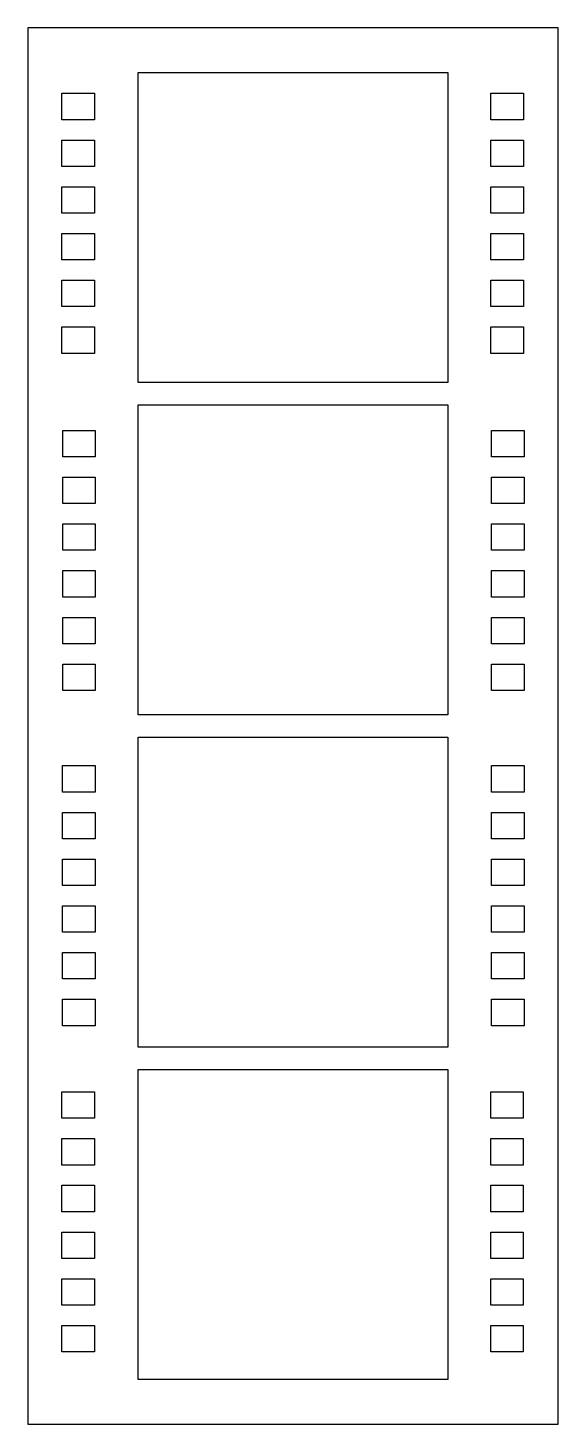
# Model space of a CAD drawing. Header units: centimetres. Extents: x -3.7 to 3.7, y -9.6 to 9.6.
import ezdxf

# ---------------------------------------------------------------- set-up
doc = ezdxf.new("R2010")
doc.units = ezdxf.units.CM
doc.header["$MEASUREMENT"] = 0
doc.layers.add('Camada 1', color=7, linetype='Continuous')

msp = doc.modelspace()

# ---------------------------------------------------------------- linework, layer by layer
at = {"layer": 'Camada 1'}
for points in [[(3.6639, -9.64184), (3.6639, -9.64184), (-3.6639, -9.64184), (-3.6639, -9.64184), (-3.6639, -9.64184), (-3.6639, -9.64184), (-3.6639, 9.64184), (-3.6639, 9.64184), (-3.6639, 9.64184), (-3.6639, 9.64184), (3.6639, 9.64184), (3.6639, 9.64184), (3.6639, 9.64184), (3.6639, 9.64184), (3.6639, -9.64184), (3.6639, -9.64184)], [(2.14048, 9.02478), (2.14048, 9.02478), (-2.14048, 9.02478), (-2.14048, 9.02478), (-2.14048, 9.02478), (-2.14048, 9.02478), (-2.14048, 4.7438), (-2.14048, 4.7438), (-2.14048, 4.7438), (-2.14048, 4.7438), (2.14048, 4.74379), (2.14048, 4.74379), (2.14048, 4.74379), (2.14048, 4.74379), (2.14048, 9.02478), (2.14048, 9.02478)], [(-2.74264, 8.73882), (-2.74264, 8.73882), (-3.19318, 8.73882), (-3.19318, 8.73882), (-3.19318, 8.73882), (-3.19318, 8.73882), (-3.19318, 8.37351), (-3.19318, 8.37351), (-3.19318, 8.37351), (-3.19318, 8.37351), (-2.74264, 8.37351), (-2.74264, 8.37351), (-2.74264, 8.37351), (-2.74264, 8.37351), (-2.74264, 8.73882), (-2.74264, 8.73882)], [(3.18569, 8.73882), (3.18569, 8.73882), (2.73516, 8.73882), (2.73516, 8.73882), (2.73516, 8.73882), (2.73516, 8.73882), (2.73516, 8.37351), (2.73516, 8.37351), (2.73516, 8.37351), (2.73516, 8.37351), (3.18569, 8.37351), (3.18569, 8.37351), (3.18569, 8.37351), (3.18569, 8.37351), (3.18569, 8.73882), (3.18569, 8.73882)], [(-2.74264, 8.09342), (-2.74264, 8.09342), (-3.19318, 8.09342), (-3.19318, 8.09342), (-3.19318, 8.09342), (-3.19318, 8.09342), (-3.19318, 7.72811), (-3.19318, 7.72811), (-3.19318, 7.72811), (-3.19318, 7.72811), (-2.74264, 7.72811), (-2.74264, 7.72811), (-2.74264, 7.72811), (-2.74264, 7.72811), (-2.74264, 8.09342), (-2.74264, 8.09342)], [(3.18569, 8.09342), (3.18569, 8.09342), (2.73516, 8.09342), (2.73516, 8.09342), (2.73516, 8.09342), (2.73516, 8.09342), (2.73516, 7.72811), (2.73516, 7.72811), (2.73516, 7.72811), (2.73516, 7.72811), (3.18569, 7.72811), (3.18569, 7.72811), (3.18569, 7.72811), (3.18569, 7.72811), (3.18569, 8.09342), (3.18569, 8.09342)], [(-2.74264, 7.44799), (-2.74264, 7.44799), (-3.19318, 7.44799), (-3.19318, 7.44799), (-3.19318, 7.44799), (-3.19318, 7.44799), (-3.19318, 7.08271), (-3.19318, 7.08271), (-3.19318, 7.08271), (-3.19318, 7.08271), (-2.74264, 7.08271), (-2.74264, 7.08271), (-2.74264, 7.08271), (-2.74264, 7.08271), (-2.74264, 7.44799), (-2.74264, 7.44799)], [(3.18569, 7.44799), (3.18569, 7.44799), (2.73516, 7.44799), (2.73516, 7.44799), (2.73516, 7.44799), (2.73516, 7.44799), (2.73516, 7.08271), (2.73516, 7.08271), (2.73516, 7.08271), (2.73516, 7.08271), (3.18569, 7.08271), (3.18569, 7.08271), (3.18569, 7.08271), (3.18569, 7.08271), (3.18569, 7.44799), (3.18569, 7.44799)], [(-2.74264, 6.8026), (-2.74264, 6.8026), (-3.19318, 6.8026), (-3.19318, 6.8026), (-3.19318, 6.8026), (-3.19318, 6.8026), (-3.19318, 6.43732), (-3.19318, 6.43732), (-3.19318, 6.43732), (-3.19318, 6.43732), (-2.74264, 6.43731), (-2.74264, 6.43731), (-2.74264, 6.43731), (-2.74264, 6.43731), (-2.74264, 6.8026), (-2.74264, 6.8026)], [(3.18569, 6.8026), (3.18569, 6.8026), (2.73516, 6.8026), (2.73516, 6.8026), (2.73516, 6.8026), (2.73516, 6.8026), (2.73516, 6.43732), (2.73516, 6.43732), (2.73516, 6.43732), (2.73516, 6.43732), (3.18569, 6.43731), (3.18569, 6.43731), (3.18569, 6.43731), (3.18569, 6.43731), (3.18569, 6.8026), (3.18569, 6.8026)], [(-2.74264, 6.1572), (-2.74264, 6.1572), (-3.19318, 6.1572), (-3.19318, 6.1572), (-3.19318, 6.1572), (-3.19318, 6.1572), (-3.19318, 5.79192), (-3.19318, 5.79192), (-3.19318, 5.79192), (-3.19318, 5.79192), (-2.74264, 5.79191), (-2.74264, 5.79191), (-2.74264, 5.79191), (-2.74264, 5.79191), (-2.74264, 6.1572), (-2.74264, 6.1572)], [(3.18569, 6.1572), (3.18569, 6.1572), (2.73516, 6.1572), (2.73516, 6.1572), (2.73516, 6.1572), (2.73516, 6.1572), (2.73516, 5.79192), (2.73516, 5.79192), (2.73516, 5.79192), (2.73516, 5.79192), (3.18569, 5.79191), (3.18569, 5.79191), (3.18569, 5.79191), (3.18569, 5.79191), (3.18569, 6.1572), (3.18569, 6.1572)], [(-2.74264, 5.5118), (-2.74264, 5.5118), (-3.19318, 5.5118), (-3.19318, 5.5118), (-3.19318, 5.5118), (-3.19318, 5.5118), (-3.19318, 5.14649), (-3.19318, 5.14649), (-3.19318, 5.14649), (-3.19318, 5.14649), (-2.74264, 5.14649), (-2.74264, 5.14649), (-2.74264, 5.14649), (-2.74264, 5.14649), (-2.74264, 5.5118), (-2.74264, 5.5118)], [(3.18569, 5.5118), (3.18569, 5.5118), (2.73516, 5.5118), (2.73516, 5.5118), (2.73516, 5.5118), (2.73516, 5.5118), (2.73516, 5.14649), (2.73516, 5.14649), (2.73516, 5.14649), (2.73516, 5.14649), (3.18569, 5.14649), (3.18569, 5.14649), (3.18569, 5.14649), (3.18569, 5.14649), (3.18569, 5.5118), (3.18569, 5.5118)], [(2.14048, 4.43524), (2.14048, 4.43524), (-2.14048, 4.43524), (-2.14048, 4.43524), (-2.14048, 4.43524), (-2.14048, 4.43524), (-2.14048, 0.15428), (-2.14048, 0.15428), (-2.14048, 0.15428), (-2.14048, 0.15428), (2.14048, 0.15428), (2.14048, 0.15428), (2.14048, 0.15428), (2.14048, 0.15428), (2.14048, 4.43524), (2.14048, 4.43524)], [(-2.73203, 4.08247), (-2.73203, 4.08247), (-3.18257, 4.08247), (-3.18257, 4.08247), (-3.18257, 4.08247), (-3.18257, 4.08247), (-3.18257, 3.71716), (-3.18257, 3.71716), (-3.18257, 3.71716), (-3.18257, 3.71716), (-2.73203, 3.71716), (-2.73203, 3.71716), (-2.73203, 3.71716), (-2.73203, 3.71716), (-2.73203, 4.08247), (-2.73203, 4.08247)], [(3.1963, 4.08247), (3.1963, 4.08247), (2.74577, 4.08247), (2.74577, 4.08247), (2.74577, 4.08247), (2.74577, 4.08247), (2.74577, 3.71716), (2.74577, 3.71716), (2.74577, 3.71716), (2.74577, 3.71716), (3.1963, 3.71716), (3.1963, 3.71716), (3.1963, 3.71716), (3.1963, 3.71716), (3.1963, 4.08247), (3.1963, 4.08247)], [(-2.73203, 3.43707), (-2.73203, 3.43707), (-3.18257, 3.43707), (-3.18257, 3.43707), (-3.18257, 3.43707), (-3.18257, 3.43707), (-3.18257, 3.07176), (-3.18257, 3.07176), (-3.18257, 3.07176), (-3.18257, 3.07176), (-2.73203, 3.07176), (-2.73203, 3.07176), (-2.73203, 3.07176), (-2.73203, 3.07176), (-2.73203, 3.43707), (-2.73203, 3.43707)], [(3.1963, 3.43707), (3.1963, 3.43707), (2.74577, 3.43707), (2.74577, 3.43707), (2.74577, 3.43707), (2.74577, 3.43707), (2.74577, 3.07176), (2.74577, 3.07176), (2.74577, 3.07176), (2.74577, 3.07176), (3.1963, 3.07176), (3.1963, 3.07176), (3.1963, 3.07176), (3.1963, 3.07176), (3.1963, 3.43707), (3.1963, 3.43707)], [(-2.73203, 2.79164), (-2.73203, 2.79164), (-3.18257, 2.79164), (-3.18257, 2.79164), (-3.18257, 2.79164), (-3.18257, 2.79164), (-3.18257, 2.42636), (-3.18257, 2.42636), (-3.18257, 2.42636), (-3.18257, 2.42636), (-2.73203, 2.42636), (-2.73203, 2.42636), (-2.73203, 2.42636), (-2.73203, 2.42636), (-2.73203, 2.79164), (-2.73203, 2.79164)], [(3.1963, 2.79164), (3.1963, 2.79164), (2.74577, 2.79164), (2.74577, 2.79164), (2.74577, 2.79164), (2.74577, 2.79164), (2.74577, 2.42636), (2.74577, 2.42636), (2.74577, 2.42636), (2.74577, 2.42636), (3.1963, 2.42636), (3.1963, 2.42636), (3.1963, 2.42636), (3.1963, 2.42636), (3.1963, 2.79164), (3.1963, 2.79164)], [(-2.73203, 2.14625), (-2.73203, 2.14625), (-3.18257, 2.14625), (-3.18257, 2.14625), (-3.18257, 2.14625), (-3.18257, 2.14625), (-3.18257, 1.78097), (-3.18257, 1.78097), (-3.18257, 1.78097), (-3.18257, 1.78097), (-2.73203, 1.78096), (-2.73203, 1.78096), (-2.73203, 1.78096), (-2.73203, 1.78096), (-2.73203, 2.14625), (-2.73203, 2.14625)], [(3.1963, 2.14625), (3.1963, 2.14625), (2.74577, 2.14625), (2.74577, 2.14625), (2.74577, 2.14625), (2.74577, 2.14625), (2.74577, 1.78097), (2.74577, 1.78097), (2.74577, 1.78097), (2.74577, 1.78097), (3.1963, 1.78096), (3.1963, 1.78096), (3.1963, 1.78096), (3.1963, 1.78096), (3.1963, 2.14625), (3.1963, 2.14625)], [(-2.73203, 1.50085), (-2.73203, 1.50085), (-3.18257, 1.50085), (-3.18257, 1.50085), (-3.18257, 1.50085), (-3.18257, 1.50085), (-3.18257, 1.13554), (-3.18257, 1.13554), (-3.18257, 1.13554), (-3.18257, 1.13554), (-2.73203, 1.13554), (-2.73203, 1.13554), (-2.73203, 1.13554), (-2.73203, 1.13554), (-2.73203, 1.50085), (-2.73203, 1.50085)], [(3.1963, 1.50085), (3.1963, 1.50085), (2.74577, 1.50085), (2.74577, 1.50085), (2.74577, 1.50085), (2.74577, 1.50085), (2.74577, 1.13554), (2.74577, 1.13554), (2.74577, 1.13554), (2.74577, 1.13554), (3.1963, 1.13554), (3.1963, 1.13554), (3.1963, 1.13554), (3.1963, 1.13554), (3.1963, 1.50085), (3.1963, 1.50085)], [(-2.73203, 0.85545), (-2.73203, 0.85545), (-3.18257, 0.85545), (-3.18257, 0.85545), (-3.18257, 0.85545), (-3.18257, 0.85545), (-3.18257, 0.49017), (-3.18257, 0.49017), (-3.18257, 0.49017), (-3.18257, 0.49017), (-2.73203, 0.49017), (-2.73203, 0.49017), (-2.73203, 0.49017), (-2.73203, 0.49017), (-2.73203, 0.85545), (-2.73203, 0.85545)], [(3.1963, 0.85545), (3.1963, 0.85545), (2.74577, 0.85545), (2.74577, 0.85545), (2.74577, 0.85545), (2.74577, 0.85545), (2.74577, 0.49017), (2.74577, 0.49017), (2.74577, 0.49017), (2.74577, 0.49017), (3.1963, 0.49017), (3.1963, 0.49017), (3.1963, 0.49017), (3.1963, 0.49017), (3.1963, 0.85545), (3.1963, 0.85545)], [(2.14048, -0.15428), (2.14048, -0.15428), (-2.14048, -0.15428), (-2.14048, -0.15428), (-2.14048, -0.15428), (-2.14048, -0.15428), (-2.14048, -4.43524), (-2.14048, -4.43524), (-2.14048, -4.43524), (-2.14048, -4.43524), (2.14048, -4.43524), (2.14048, -4.43524), (2.14048, -4.43524), (2.14048, -4.43524), (2.14048, -0.15428), (2.14048, -0.15428)], [(-2.73357, -0.54745), (-2.73357, -0.54745), (-3.1841, -0.54745), (-3.1841, -0.54745), (-3.1841, -0.54745), (-3.1841, -0.54745), (-3.1841, -0.91273), (-3.1841, -0.91273), (-3.1841, -0.91273), (-3.1841, -0.91273), (-2.73357, -0.91273), (-2.73357, -0.91273), (-2.73357, -0.91273), (-2.73357, -0.91273), (-2.73357, -0.54745), (-2.73357, -0.54745)], [(3.19476, -0.54745), (3.19476, -0.54745), (2.74423, -0.54745), (2.74423, -0.54745), (2.74423, -0.54745), (2.74423, -0.54745), (2.74423, -0.91271), (2.74423, -0.91271), (2.74423, -0.91271), (2.74423, -0.91271), (3.19476, -0.91271), (3.19476, -0.91271), (3.19476, -0.91271), (3.19476, -0.91271), (3.19476, -0.54745), (3.19476, -0.54745)], [(-2.73357, -1.19282), (-2.73357, -1.19282), (-3.1841, -1.19282), (-3.1841, -1.19282), (-3.1841, -1.19282), (-3.1841, -1.19282), (-3.1841, -1.55813), (-3.1841, -1.55813), (-3.1841, -1.55813), (-3.1841, -1.55813), (-2.73357, -1.55813), (-2.73357, -1.55813), (-2.73357, -1.55813), (-2.73357, -1.55813), (-2.73357, -1.19282), (-2.73357, -1.19282)], [(3.19476, -1.19282), (3.19476, -1.19282), (2.74423, -1.19282), (2.74423, -1.19282), (2.74423, -1.19282), (2.74423, -1.19282), (2.74423, -1.55813), (2.74423, -1.55813), (2.74423, -1.55813), (2.74423, -1.55813), (3.19476, -1.55813), (3.19476, -1.55813), (3.19476, -1.55813), (3.19476, -1.55813), (3.19476, -1.19282), (3.19476, -1.19282)], [(-2.73357, -1.83827), (-2.73357, -1.83827), (-3.1841, -1.83827), (-3.1841, -1.83827), (-3.1841, -1.83827), (-3.1841, -1.83827), (-3.1841, -2.20356), (-3.1841, -2.20356), (-3.1841, -2.20356), (-3.1841, -2.20356), (-2.73357, -2.20356), (-2.73357, -2.20356), (-2.73357, -2.20356), (-2.73357, -2.20356), (-2.73357, -1.83827), (-2.73357, -1.83827)], [(3.19476, -1.83827), (3.19476, -1.83827), (2.74423, -1.83827), (2.74423, -1.83827), (2.74423, -1.83827), (2.74423, -1.83827), (2.74423, -2.20353), (2.74423, -2.20353), (2.74423, -2.20353), (2.74423, -2.20353), (3.19476, -2.20353), (3.19476, -2.20353), (3.19476, -2.20353), (3.19476, -2.20353), (3.19476, -1.83827), (3.19476, -1.83827)], [(-2.73357, -2.48364), (-2.73357, -2.48364), (-3.1841, -2.48364), (-3.1841, -2.48364), (-3.1841, -2.48364), (-3.1841, -2.48364), (-3.1841, -2.84895), (-3.1841, -2.84895), (-3.1841, -2.84895), (-3.1841, -2.84895), (-2.73357, -2.84895), (-2.73357, -2.84895), (-2.73357, -2.84895), (-2.73357, -2.84895), (-2.73357, -2.48364), (-2.73357, -2.48364)], [(3.19476, -2.48364), (3.19476, -2.48364), (2.74423, -2.48364), (2.74423, -2.48364), (2.74423, -2.48364), (2.74423, -2.48364), (2.74423, -2.84892), (2.74423, -2.84892), (2.74423, -2.84892), (2.74423, -2.84892), (3.19476, -2.84893), (3.19476, -2.84893), (3.19476, -2.84893), (3.19476, -2.84893), (3.19476, -2.48364), (3.19476, -2.48364)], [(-2.73357, -3.12907), (-2.73357, -3.12907), (-3.1841, -3.12907), (-3.1841, -3.12907), (-3.1841, -3.12907), (-3.1841, -3.12907), (-3.1841, -3.49435), (-3.1841, -3.49435), (-3.1841, -3.49435), (-3.1841, -3.49435), (-2.73357, -3.49435), (-2.73357, -3.49435), (-2.73357, -3.49435), (-2.73357, -3.49435), (-2.73357, -3.12907), (-2.73357, -3.12907)], [(3.19476, -3.12907), (3.19476, -3.12907), (2.74423, -3.12907), (2.74423, -3.12907), (2.74423, -3.12907), (2.74423, -3.12907), (2.74423, -3.49435), (2.74423, -3.49435), (2.74423, -3.49435), (2.74423, -3.49435), (3.19476, -3.49435), (3.19476, -3.49435), (3.19476, -3.49435), (3.19476, -3.49435), (3.19476, -3.12907), (3.19476, -3.12907)], [(-2.73357, -3.77447), (-2.73357, -3.77447), (-3.1841, -3.77447), (-3.1841, -3.77447), (-3.1841, -3.77447), (-3.1841, -3.77447), (-3.1841, -4.13975), (-3.1841, -4.13975), (-3.1841, -4.13975), (-3.1841, -4.13975), (-2.73357, -4.13975), (-2.73357, -4.13975), (-2.73357, -4.13975), (-2.73357, -4.13975), (-2.73357, -3.77447), (-2.73357, -3.77447)], [(3.19476, -3.77444), (3.19476, -3.77444), (2.74423, -3.77444), (2.74423, -3.77444), (2.74423, -3.77444), (2.74423, -3.77444), (2.74423, -4.13975), (2.74423, -4.13975), (2.74423, -4.13975), (2.74423, -4.13975), (3.19476, -4.13975), (3.19476, -4.13975), (3.19476, -4.13975), (3.19476, -4.13975), (3.19476, -3.77444), (3.19476, -3.77444)], [(2.14048, -4.74379), (2.14048, -4.74379), (-2.14048, -4.74379), (-2.14048, -4.74379), (-2.14048, -4.74379), (-2.14048, -4.74379), (-2.14048, -9.02478), (-2.14048, -9.02478), (-2.14048, -9.02478), (-2.14048, -9.02478), (2.14048, -9.02478), (2.14048, -9.02478), (2.14048, -9.02478), (2.14048, -9.02478), (2.14048, -4.74379), (2.14048, -4.74379)], [(-2.74574, -5.05296), (-2.74574, -5.05296), (-3.19627, -5.05296), (-3.19627, -5.05296), (-3.19627, -5.05296), (-3.19627, -5.05296), (-3.19627, -5.41824), (-3.19627, -5.41824), (-3.19627, -5.41824), (-3.19627, -5.41824), (-2.74574, -5.41824), (-2.74574, -5.41824), (-2.74574, -5.41824), (-2.74574, -5.41824), (-2.74574, -5.05296), (-2.74574, -5.05296)], [(3.18257, -5.05293), (3.18257, -5.05293), (2.73203, -5.05293), (2.73203, -5.05293), (2.73203, -5.05293), (2.73203, -5.05293), (2.73203, -5.41824), (2.73203, -5.41824), (2.73203, -5.41824), (2.73203, -5.41824), (3.18257, -5.41824), (3.18257, -5.41824), (3.18257, -5.41824), (3.18257, -5.41824), (3.18257, -5.05293), (3.18257, -5.05293)], [(-2.74574, -5.69836), (-2.74574, -5.69836), (-3.19627, -5.69836), (-3.19627, -5.69836), (-3.19627, -5.69836), (-3.19627, -5.69836), (-3.19627, -6.06367), (-3.19627, -6.06367), (-3.19627, -6.06367), (-3.19627, -6.06367), (-2.74574, -6.06367), (-2.74574, -6.06367), (-2.74574, -6.06367), (-2.74574, -6.06367), (-2.74574, -5.69836), (-2.74574, -5.69836)], [(3.18257, -5.69833), (3.18257, -5.69833), (2.73203, -5.69833), (2.73203, -5.69833), (2.73203, -5.69833), (2.73203, -5.69833), (2.73203, -6.06364), (2.73203, -6.06364), (2.73203, -6.06364), (2.73203, -6.06364), (3.18257, -6.06364), (3.18257, -6.06364), (3.18257, -6.06364), (3.18257, -6.06364), (3.18257, -5.69833), (3.18257, -5.69833)], [(-2.74574, -6.34378), (-2.74574, -6.34378), (-3.19627, -6.34378), (-3.19627, -6.34378), (-3.19627, -6.34378), (-3.19627, -6.34378), (-3.19627, -6.70909), (-3.19627, -6.70909), (-3.19627, -6.70909), (-3.19627, -6.70909), (-2.74574, -6.70909), (-2.74574, -6.70909), (-2.74574, -6.70909), (-2.74574, -6.70909), (-2.74574, -6.34378), (-2.74574, -6.34378)], [(3.18257, -6.34378), (3.18257, -6.34378), (2.73203, -6.34378), (2.73203, -6.34378), (2.73203, -6.34378), (2.73203, -6.34378), (2.73203, -6.70906), (2.73203, -6.70906), (2.73203, -6.70906), (2.73203, -6.70906), (3.18257, -6.70907), (3.18257, -6.70907), (3.18257, -6.70907), (3.18257, -6.70907), (3.18257, -6.34378), (3.18257, -6.34378)], [(-2.74574, -6.98918), (-2.74574, -6.98918), (-3.19627, -6.98918), (-3.19627, -6.98918), (-3.19627, -6.98918), (-3.19627, -6.98918), (-3.19627, -7.35446), (-3.19627, -7.35446), (-3.19627, -7.35446), (-3.19627, -7.35446), (-2.74574, -7.35446), (-2.74574, -7.35446), (-2.74574, -7.35446), (-2.74574, -7.35446), (-2.74574, -6.98918), (-2.74574, -6.98918)], [(3.18257, -6.98918), (3.18257, -6.98918), (2.73203, -6.98918), (2.73203, -6.98918), (2.73203, -6.98918), (2.73203, -6.98918), (2.73203, -7.35444), (2.73203, -7.35444), (2.73203, -7.35444), (2.73203, -7.35444), (3.18257, -7.35444), (3.18257, -7.35444), (3.18257, -7.35444), (3.18257, -7.35444), (3.18257, -6.98918), (3.18257, -6.98918)], [(-2.74574, -7.63461), (-2.74574, -7.63461), (-3.19627, -7.63461), (-3.19627, -7.63461), (-3.19627, -7.63461), (-3.19627, -7.63461), (-3.19627, -7.99989), (-3.19627, -7.99989), (-3.19627, -7.99989), (-3.19627, -7.99989), (-2.74574, -7.99989), (-2.74574, -7.99989), (-2.74574, -7.99989), (-2.74574, -7.99989), (-2.74574, -7.63461), (-2.74574, -7.63461)], [(3.18257, -7.63461), (3.18257, -7.63461), (2.73203, -7.63461), (2.73203, -7.63461), (2.73203, -7.63461), (2.73203, -7.63461), (2.73203, -7.99989), (2.73203, -7.99989), (2.73203, -7.99989), (2.73203, -7.99989), (3.18257, -7.99989), (3.18257, -7.99989), (3.18257, -7.99989), (3.18257, -7.99989), (3.18257, -7.63461), (3.18257, -7.63461)], [(-2.74574, -8.27998), (-2.74574, -8.27998), (-3.19627, -8.27998), (-3.19627, -8.27998), (-3.19627, -8.27998), (-3.19627, -8.27998), (-3.19627, -8.64526), (-3.19627, -8.64526), (-3.19627, -8.64526), (-3.19627, -8.64526), (-2.74574, -8.64526), (-2.74574, -8.64526), (-2.74574, -8.64526), (-2.74574, -8.64526), (-2.74574, -8.27998), (-2.74574, -8.27998)], [(3.18257, -8.27998), (3.18257, -8.27998), (2.73203, -8.27998), (2.73203, -8.27998), (2.73203, -8.27998), (2.73203, -8.27998), (2.73203, -8.64526), (2.73203, -8.64526), (2.73203, -8.64526), (2.73203, -8.64526), (3.18257, -8.64526), (3.18257, -8.64526), (3.18257, -8.64526), (3.18257, -8.64526), (3.18257, -8.27998), (3.18257, -8.27998)]]:
    msp.add_open_spline(points, degree=3, knots=[0, 0, 0, 0, 0.2, 0.2, 0.2, 0.2, 0.4, 0.4, 0.4, 0.4, 0.6, 0.6, 0.6, 0.6, 1, 1, 1, 1], dxfattribs=at)

doc.saveas('drawing.dxf')
